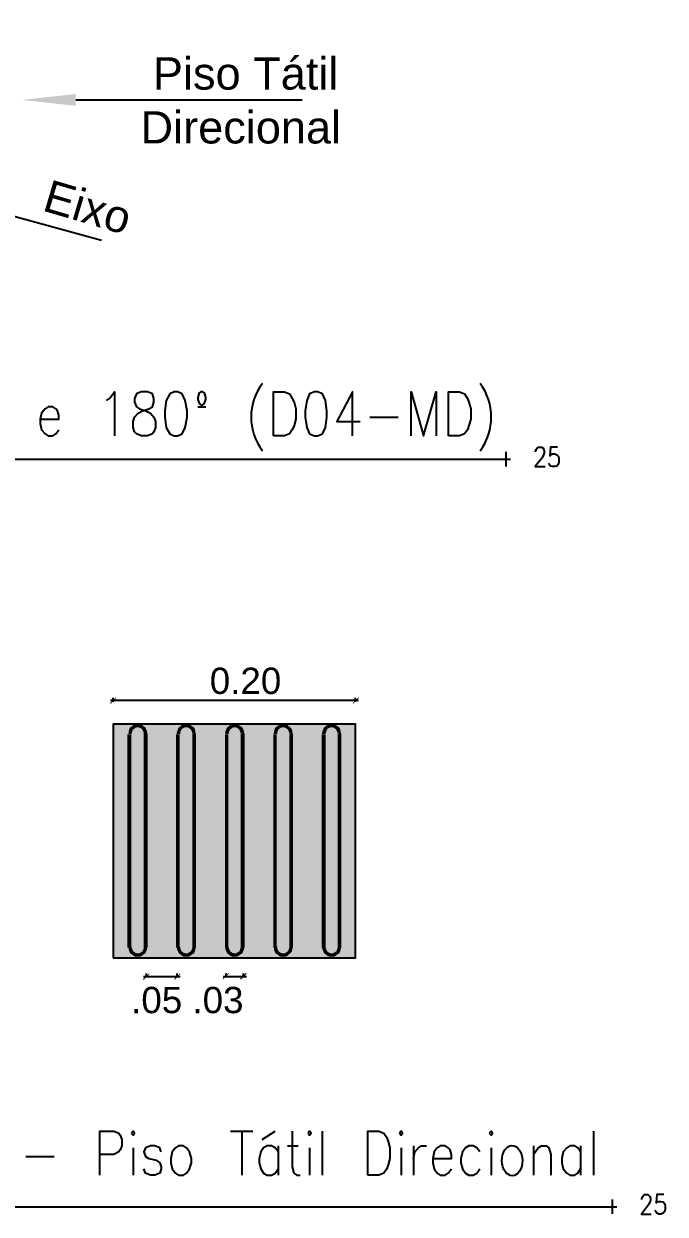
# Model space of a CAD drawing. Header units: feet. Extents: x 203667 to 205527, y 9204857 to 9205156.
# Drawn here: x 203713.187 to 203714.559, y 9204916.591 to 9204919.138 of the extents above; entities that cross this region are included whole.
import ezdxf

# ---------------------------------------------------------------- set-up
doc = ezdxf.new("R2010")
doc.units = ezdxf.units.FT
doc.header["$LTSCALE"] = 0.3
doc.header["$MEASUREMENT"] = 0
doc.layers.add('PDF_0', color=7, linetype='Continuous', true_color=0x929498)
doc.layers.add('PDF_A_Piso_Tatil', color=7, linetype='Continuous', true_color=0xffffa3)
doc.layers.add('PDF_A_Texto', color=7, linetype='Continuous')
doc.layers.add('PDF_Text', color=7, linetype='Continuous')
doc.styles.add('PDF Arial', font='arial.ttf')

msp = doc.modelspace()

# ---------------------------------------------------------------- hatches: boundary and pattern name
at = {"layer": 'PDF_0', "transparency": 33554559}
for points in [[(203713.3851, 9204917.6956), (203713.384, 9204917.6967), (203713.3713, 9204917.684), (203713.3735, 9204917.683)], [(203713.8905, 9204917.684), (203713.8916, 9204917.683), (203713.9043, 9204917.6956), (203713.9032, 9204917.6967)], [(203713.4559, 9204917.1045), (203713.4549, 9204917.1056), (203713.4422, 9204917.094), (203713.4432, 9204917.0919)], [(203713.5088, 9204917.094), (203713.5099, 9204917.0919), (203713.5225, 9204917.1045), (203713.5215, 9204917.1056)], [(203713.6262, 9204917.1056), (203713.6251, 9204917.1067), (203713.6124, 9204917.094), (203713.6135, 9204917.0929)], [(203713.6494, 9204917.094), (203713.6516, 9204917.0929), (203713.6642, 9204917.1056), (203713.6621, 9204917.1067)]]:
    msp.add_hatch(color=7, dxfattribs=at).paths.add_polyline_path(points)
at = {"layer": 'PDF_A_Piso_Tatil', "transparency": 33554559}
msp.add_hatch(color=256, dxfattribs=at).paths.add_polyline_path([(203713.8969, 9204917.6396), (203713.3787, 9204917.6396), (203713.3787, 9204917.1394), (203713.8969, 9204917.1394)])

# ---------------------------------------------------------------- linework, layer by layer
at = {"layer": 'PDF_0', "color": 7, "lineweight": 25}
for points in [[(203711.6657, 9204919.138), (203713.3534, 9204918.6748)], [(203713.3724, 9204917.6904), (203713.9032, 9204917.6904)], [(203713.3787, 9204917.6872), (203713.3787, 9204917.6956)], [(203713.8969, 9204917.6872), (203713.8969, 9204917.6956)], [(203713.4115, 9204917.1616), (203713.4115, 9204917.6174)], [(203713.4147, 9204917.6174), (203713.4147, 9204917.1616)], [(203713.4464, 9204917.1616), (203713.4464, 9204917.6184)], [(203713.4496, 9204917.6184), (203713.4496, 9204917.1616)], [(203713.5151, 9204917.1616), (203713.5151, 9204917.6174)], [(203713.5183, 9204917.6174), (203713.5183, 9204917.1616)], [(203713.55, 9204917.1616), (203713.55, 9204917.6184)], [(203713.5532, 9204917.6184), (203713.5532, 9204917.1616)], [(203713.6198, 9204917.1616), (203713.6198, 9204917.6174)], [(203713.6219, 9204917.6174), (203713.6219, 9204917.1616)], [(203713.6537, 9204917.1616), (203713.6537, 9204917.6184)], [(203713.6568, 9204917.6184), (203713.6568, 9204917.1616)], [(203713.7235, 9204917.1616), (203713.7235, 9204917.6174)], [(203713.7256, 9204917.6174), (203713.7256, 9204917.1616)], [(203713.7573, 9204917.1616), (203713.7573, 9204917.6184)], [(203713.7605, 9204917.6184), (203713.7605, 9204917.1616)], [(203713.8271, 9204917.1616), (203713.8271, 9204917.6174)], [(203713.8303, 9204917.6174), (203713.8303, 9204917.1616)], [(203713.8609, 9204917.1616), (203713.8609, 9204917.6184)], [(203713.8641, 9204917.6184), (203713.8641, 9204917.1616)], [(203713.4432, 9204917.0993), (203713.5215, 9204917.0993)], [(203713.4496, 9204917.0993), (203713.4496, 9204917.1056)], [(203713.5151, 9204917.0993), (203713.5151, 9204917.1056)], [(203713.6135, 9204917.0993), (203713.6632, 9204917.0993)], [(203713.6198, 9204917.0993), (203713.6198, 9204917.1056)], [(203713.6568, 9204917.0993), (203713.6568, 9204917.1056)]]:
    msp.add_lwpolyline(points, dxfattribs=at)
msp.add_lwpolyline([(203713.3787, 9204917.1394), (203713.8969, 9204917.1394), (203713.8969, 9204917.6396), (203713.3787, 9204917.6396)], close=True, dxfattribs=at)
for centre, radius, start, end in [((203713.4311, 9204917.619), 0.0185, 359.989, 181.3843), ((203713.4311, 9204917.619), 0.0153, 359.9836, 181.3732), ((203713.5347, 9204917.619), 0.0185, 359.989, 181.3843), ((203713.5347, 9204917.619), 0.0153, 359.9836, 181.3732), ((203713.6383, 9204917.619), 0.0185, 359.989, 181.3843), ((203713.6383, 9204917.619), 0.0153, 359.9836, 181.3732), ((203713.742, 9204917.619), 0.0185, 359.989, 181.3843), ((203713.742, 9204917.619), 0.0153, 359.9836, 181.3732), ((203713.8456, 9204917.619), 0.0185, 359.989, 181.3843), ((203713.8456, 9204917.619), 0.0153, 359.9836, 181.3732), ((203713.4311, 9204917.1622), 0.0185, 178.6267, 0.0165), ((203713.4311, 9204917.1622), 0.0153, 178.6268, 0.0164), ((203713.5347, 9204917.1622), 0.0185, 178.6267, 0.0165), ((203713.5347, 9204917.1622), 0.0153, 178.6268, 0.0164), ((203713.6383, 9204917.1622), 0.0185, 178.6267, 0.0165), ((203713.6383, 9204917.1622), 0.0153, 178.6268, 0.0164), ((203713.742, 9204917.1622), 0.0185, 178.6267, 0.0165), ((203713.742, 9204917.1622), 0.0153, 178.6268, 0.0164), ((203713.8456, 9204917.1622), 0.0185, 178.6267, 0.0165), ((203713.8456, 9204917.1622), 0.0153, 178.6268, 0.0164)]:
    msp.add_arc(centre, radius, start, end, dxfattribs=at)
at = {"layer": 'PDF_A_Texto', "lineweight": 25}
for points in [[(203713.2984, 9204918.9751), (203713.7827, 9204918.9751)], [(203713.3639, 9204918.3322), (203713.3703, 9204918.3364), (203713.3809, 9204918.3502), (203713.3809, 9204918.2561)], [(203713.8905, 9204918.2561), (203713.8905, 9204918.3502), (203713.8567, 9204918.2867), (203713.9064, 9204918.2867)], [(203714.0153, 9204918.2561), (203714.0153, 9204918.3502), (203714.0417, 9204918.2561), (203714.0692, 9204918.3502), (203714.0692, 9204918.2561)], [(203713.2222, 9204918.292), (203713.2624, 9204918.292), (203713.2624, 9204918.3005), (203713.2593, 9204918.31), (203713.2561, 9204918.3142), (203713.2497, 9204918.3185), (203713.2392, 9204918.3185), (203713.2328, 9204918.3142), (203713.2254, 9204918.3047), (203713.2222, 9204918.292), (203713.2222, 9204918.2825), (203713.2254, 9204918.2688), (203713.2328, 9204918.2603), (203713.2392, 9204918.2561), (203713.2497, 9204918.2561), (203713.2561, 9204918.2603), (203713.2624, 9204918.2688)], [(203713.5596, 9204918.3185), (203713.5765, 9204918.3185)], [(203713.9275, 9204918.2963), (203713.9878, 9204918.2963)], [(203714.2183, 9204918.2222), (203714.2183, 9204918.1905)], [(203714.2818, 9204918.2222), (203714.2818, 9204918.2244), (203714.2839, 9204918.2275), (203714.2849, 9204918.2296), (203714.2881, 9204918.2318), (203714.2945, 9204918.2318), (203714.2976, 9204918.2296), (203714.2987, 9204918.2275), (203714.2998, 9204918.2244), (203714.2998, 9204918.2201), (203714.2987, 9204918.2159), (203714.2955, 9204918.2095), (203714.2807, 9204918.1905), (203714.3019, 9204918.1905)], [(203714.3283, 9204918.2318), (203714.3135, 9204918.2318), (203714.3124, 9204918.2138), (203714.3135, 9204918.2159), (203714.3177, 9204918.218), (203714.323, 9204918.218), (203714.3272, 9204918.2159), (203714.3304, 9204918.2117), (203714.3315, 9204918.2064), (203714.3315, 9204918.2021), (203714.3304, 9204918.1958), (203714.3272, 9204918.1916), (203714.323, 9204918.1905), (203714.3177, 9204918.1905), (203714.3135, 9204918.1916), (203714.3124, 9204918.1937), (203714.3103, 9204918.1979)], [(203710.731, 9204918.2064), (203714.2278, 9204918.2064)], [(203713.3502, 9204916.6742), (203713.3502, 9204916.7683), (203713.3798, 9204916.7683), (203713.3904, 9204916.7641), (203713.3935, 9204916.7598), (203713.3967, 9204916.7503), (203713.3967, 9204916.7366), (203713.3935, 9204916.7281), (203713.3904, 9204916.7239), (203713.3798, 9204916.7186), (203713.3502, 9204916.7186)], [(203713.6293, 9204916.7683), (203713.6769, 9204916.7683)], [(203713.6537, 9204916.7683), (203713.6537, 9204916.6742)], [(203713.697, 9204916.7503), (203713.7245, 9204916.7683)], [(203713.7615, 9204916.7683), (203713.7615, 9204916.6922), (203713.7647, 9204916.6784), (203713.771, 9204916.6742), (203713.7784, 9204916.6742)], [(203713.825, 9204916.7683), (203713.825, 9204916.6742)], [(203714.4055, 9204916.7683), (203714.4055, 9204916.6742)], [(203713.4813, 9204916.7239), (203713.4781, 9204916.7323), (203713.4676, 9204916.7366), (203713.458, 9204916.7366), (203713.4475, 9204916.7323), (203713.4443, 9204916.7239), (203713.4475, 9204916.7144), (203713.4549, 9204916.7101), (203713.4707, 9204916.7059), (203713.4781, 9204916.7006), (203713.4813, 9204916.6922), (203713.4813, 9204916.6879), (203713.4781, 9204916.6784), (203713.4676, 9204916.6742), (203713.458, 9204916.6742), (203713.4475, 9204916.6784), (203713.4443, 9204916.6879)], [(203713.7309, 9204916.7239), (203713.7245, 9204916.7323), (203713.7171, 9204916.7366), (203713.7076, 9204916.7366), (203713.7002, 9204916.7323), (203713.6939, 9204916.7239), (203713.6907, 9204916.7101), (203713.6907, 9204916.7006), (203713.6939, 9204916.6879), (203713.7002, 9204916.6784), (203713.7076, 9204916.6742), (203713.7171, 9204916.6742), (203713.7245, 9204916.6784), (203713.7309, 9204916.6879)], [(203713.7309, 9204916.7366), (203713.7309, 9204916.6742)], [(203713.751, 9204916.7366), (203713.7742, 9204916.7366)], [(203714.0206, 9204916.7366), (203714.0206, 9204916.6742)], [(203714.0206, 9204916.7101), (203714.0238, 9204916.7239), (203714.0312, 9204916.7323), (203714.0375, 9204916.7366), (203714.0481, 9204916.7366)], [(203714.0618, 9204916.7101), (203714.102, 9204916.7101), (203714.102, 9204916.7186), (203714.0988, 9204916.7281), (203714.0946, 9204916.7323), (203714.0883, 9204916.7366), (203714.0777, 9204916.7366), (203714.0713, 9204916.7323), (203714.065, 9204916.7239), (203714.0618, 9204916.7101), (203714.0618, 9204916.7006), (203714.065, 9204916.6879), (203714.0713, 9204916.6784), (203714.0777, 9204916.6742), (203714.0883, 9204916.6742), (203714.0946, 9204916.6784), (203714.102, 9204916.6879)], [(203714.1623, 9204916.7239), (203714.1559, 9204916.7323), (203714.1485, 9204916.7366), (203714.139, 9204916.7366), (203714.1316, 9204916.7323), (203714.1253, 9204916.7239), (203714.1221, 9204916.7101), (203714.1221, 9204916.7006), (203714.1253, 9204916.6879), (203714.1316, 9204916.6784), (203714.139, 9204916.6742), (203714.1485, 9204916.6742), (203714.1559, 9204916.6784), (203714.1623, 9204916.6879)], [(203714.2775, 9204916.7366), (203714.2775, 9204916.6742)], [(203714.2775, 9204916.7186), (203714.2871, 9204916.7323), (203714.2945, 9204916.7366), (203714.304, 9204916.7366), (203714.3103, 9204916.7323), (203714.3146, 9204916.7186), (203714.3146, 9204916.6742)], [(203714.378, 9204916.7239), (203714.3717, 9204916.7323), (203714.3653, 9204916.7366), (203714.3547, 9204916.7366), (203714.3484, 9204916.7323), (203714.341, 9204916.7239), (203714.3378, 9204916.7101), (203714.3378, 9204916.7006), (203714.341, 9204916.6879), (203714.3484, 9204916.6784), (203714.3547, 9204916.6742), (203714.3653, 9204916.6742), (203714.3717, 9204916.6784), (203714.378, 9204916.6879)], [(203714.378, 9204916.7366), (203714.378, 9204916.6742)], [(203713.1916, 9204916.7144), (203713.2519, 9204916.7144)], [(203713.421, 9204916.7323), (203713.421, 9204916.6742)], [(203713.7985, 9204916.7323), (203713.7985, 9204916.6742)], [(203713.9942, 9204916.7323), (203713.9942, 9204916.6742)], [(203714.1866, 9204916.7323), (203714.1866, 9204916.6742)], [(203714.5091, 9204916.6224), (203714.5091, 9204916.6245), (203714.5112, 9204916.6287), (203714.5123, 9204916.6308), (203714.5155, 9204916.6329), (203714.5218, 9204916.6329), (203714.5239, 9204916.6308), (203714.526, 9204916.6287), (203714.5271, 9204916.6245), (203714.5271, 9204916.6202), (203714.526, 9204916.6171), (203714.5229, 9204916.6107), (203714.5081, 9204916.5906), (203714.5292, 9204916.5906)], [(203714.5556, 9204916.6329), (203714.5408, 9204916.6329), (203714.5398, 9204916.615), (203714.5408, 9204916.6171), (203714.5451, 9204916.6181), (203714.5493, 9204916.6181), (203714.5546, 9204916.6171), (203714.5578, 9204916.6128), (203714.5588, 9204916.6065), (203714.5588, 9204916.6023), (203714.5578, 9204916.597), (203714.5546, 9204916.5928), (203714.5493, 9204916.5906), (203714.5451, 9204916.5906), (203714.5408, 9204916.5928), (203714.5398, 9204916.5949), (203714.5377, 9204916.5991)], [(203712.6967, 9204916.6065), (203714.4552, 9204916.6065)], [(203714.4457, 9204916.6224), (203714.4457, 9204916.5917)]]:
    msp.add_lwpolyline(points, dxfattribs=at)
for points in [[(203713.438, 9204918.3502), (203713.4284, 9204918.346), (203713.4242, 9204918.3364), (203713.4242, 9204918.328), (203713.4284, 9204918.3185), (203713.4348, 9204918.3142), (203713.4485, 9204918.31), (203713.458, 9204918.3047), (203713.4654, 9204918.2963), (203713.4686, 9204918.2867), (203713.4686, 9204918.274), (203713.4654, 9204918.2645), (203713.4623, 9204918.2603), (203713.4517, 9204918.2561), (203713.438, 9204918.2561), (203713.4284, 9204918.2603), (203713.4242, 9204918.2645), (203713.421, 9204918.274), (203713.421, 9204918.2867), (203713.4242, 9204918.2963), (203713.4316, 9204918.3047), (203713.4411, 9204918.31), (203713.4549, 9204918.3142), (203713.4623, 9204918.3185), (203713.4654, 9204918.328), (203713.4654, 9204918.3364), (203713.4623, 9204918.346), (203713.4517, 9204918.3502)], [(203713.5088, 9204918.3502), (203713.4993, 9204918.346), (203713.4919, 9204918.3322), (203713.4887, 9204918.31), (203713.4887, 9204918.2963), (203713.4919, 9204918.274), (203713.4993, 9204918.2603), (203713.5088, 9204918.2561), (203713.5162, 9204918.2561), (203713.5257, 9204918.2603), (203713.5321, 9204918.274), (203713.5363, 9204918.2963), (203713.5363, 9204918.31), (203713.5321, 9204918.3322), (203713.5257, 9204918.346), (203713.5162, 9204918.3502)], [(203713.5701, 9204918.3502), (203713.5659, 9204918.3502), (203713.5627, 9204918.3481), (203713.5617, 9204918.346), (203713.5596, 9204918.3386), (203713.5596, 9204918.3343), (203713.5617, 9204918.328), (203713.5627, 9204918.3248), (203713.5659, 9204918.3227), (203713.5701, 9204918.3227), (203713.5733, 9204918.3248), (203713.5744, 9204918.328), (203713.5765, 9204918.3343), (203713.5765, 9204918.3386), (203713.5744, 9204918.346), (203713.5733, 9204918.3481)], [(203713.7213, 9204918.2561), (203713.7213, 9204918.3502), (203713.7446, 9204918.3502), (203713.7552, 9204918.346), (203713.7615, 9204918.3364), (203713.7658, 9204918.328), (203713.7689, 9204918.3142), (203713.7689, 9204918.292), (203713.7658, 9204918.2783), (203713.7615, 9204918.2688), (203713.7552, 9204918.2603), (203713.7446, 9204918.2561)], [(203713.8091, 9204918.3502), (203713.7985, 9204918.346), (203713.7922, 9204918.3322), (203713.789, 9204918.31), (203713.789, 9204918.2963), (203713.7922, 9204918.274), (203713.7985, 9204918.2603), (203713.8091, 9204918.2561), (203713.8155, 9204918.2561), (203713.826, 9204918.2603), (203713.8324, 9204918.274), (203713.8355, 9204918.2963), (203713.8355, 9204918.31), (203713.8324, 9204918.3322), (203713.826, 9204918.346), (203713.8155, 9204918.3502)], [(203714.0957, 9204918.2561), (203714.0957, 9204918.3502), (203714.1189, 9204918.3502), (203714.1295, 9204918.346), (203714.1359, 9204918.3364), (203714.139, 9204918.328), (203714.1433, 9204918.3142), (203714.1433, 9204918.292), (203714.139, 9204918.2783), (203714.1359, 9204918.2688), (203714.1295, 9204918.2603), (203714.1189, 9204918.2561)], [(203713.4168, 9204916.7641), (203713.421, 9204916.7598), (203713.4242, 9204916.7641), (203713.421, 9204916.7683)], [(203713.7954, 9204916.7641), (203713.7985, 9204916.7598), (203713.8017, 9204916.7641), (203713.7985, 9204916.7683)], [(203713.9233, 9204916.6742), (203713.9233, 9204916.7683), (203713.9466, 9204916.7683), (203713.9571, 9204916.7641), (203713.9635, 9204916.7545), (203713.9667, 9204916.7461), (203713.9698, 9204916.7323), (203713.9698, 9204916.7101), (203713.9667, 9204916.6964), (203713.9635, 9204916.6879), (203713.9571, 9204916.6784), (203713.9466, 9204916.6742)], [(203713.991, 9204916.7641), (203713.9942, 9204916.7598), (203713.9973, 9204916.7641), (203713.9942, 9204916.7683)], [(203714.1824, 9204916.7641), (203714.1866, 9204916.7598), (203714.1898, 9204916.7641), (203714.1866, 9204916.7683)], [(203713.5183, 9204916.7366), (203713.512, 9204916.7323), (203713.5046, 9204916.7239), (203713.5014, 9204916.7101), (203713.5014, 9204916.7006), (203713.5046, 9204916.6879), (203713.512, 9204916.6784), (203713.5183, 9204916.6742), (203713.5289, 9204916.6742), (203713.5352, 9204916.6784), (203713.5416, 9204916.6879), (203713.5458, 9204916.7006), (203713.5458, 9204916.7101), (203713.5416, 9204916.7239), (203713.5352, 9204916.7323), (203713.5289, 9204916.7366)]]:
    msp.add_lwpolyline(points, close=True, dxfattribs=at)
for centre, radius, start, end in [((203713.7907, 9204918.2963), 0.1173, 142.189, 217.811), ((203714.0654, 9204918.2963), 0.1215, 323.7194, 36.2806)]:
    msp.add_arc(centre, radius, start, end, dxfattribs=at)
msp.add_ellipse((203714.2315, 9204916.7052), major_axis=(0, 0.0322), ratio=0.682242, start_param=0.218627, end_param=6.501812, dxfattribs=at)
at = {"layer": 'PDF_A_Texto', "transparency": 33554559}
msp.add_solid([(203713.1831, 9204918.9751), (203713.2984, 9204918.9878), (203713.2984, 9204918.9624)], dxfattribs=at)

# ---------------------------------------------------------------- texts
at = {"layer": 'PDF_Text', "attachment_point": 7, "style": 'PDF Arial'}
for s, insert, char_height in [('Piso Tátil', (203713.4633, 9204918.9962), 0.06907), ('Direcional', (203713.4369, 9204918.8809), 0.06907), ('0.20', (203713.5849, 9204917.7031), 0.05627), ('.05 .03', (203713.4168, 9204917.02), 0.05627)]:
    msp.add_mtext(s, dxfattribs=dict(at, insert=insert, char_height=char_height))
at = {"layer": 'PDF_Text', "insert": (203713.224, 9204918.7382), "char_height": 0.06907, "attachment_point": 7, "rotation": 343.5643, "style": 'PDF Arial'}
msp.add_mtext('Eixo', dxfattribs=at)

doc.saveas('drawing.dxf')
